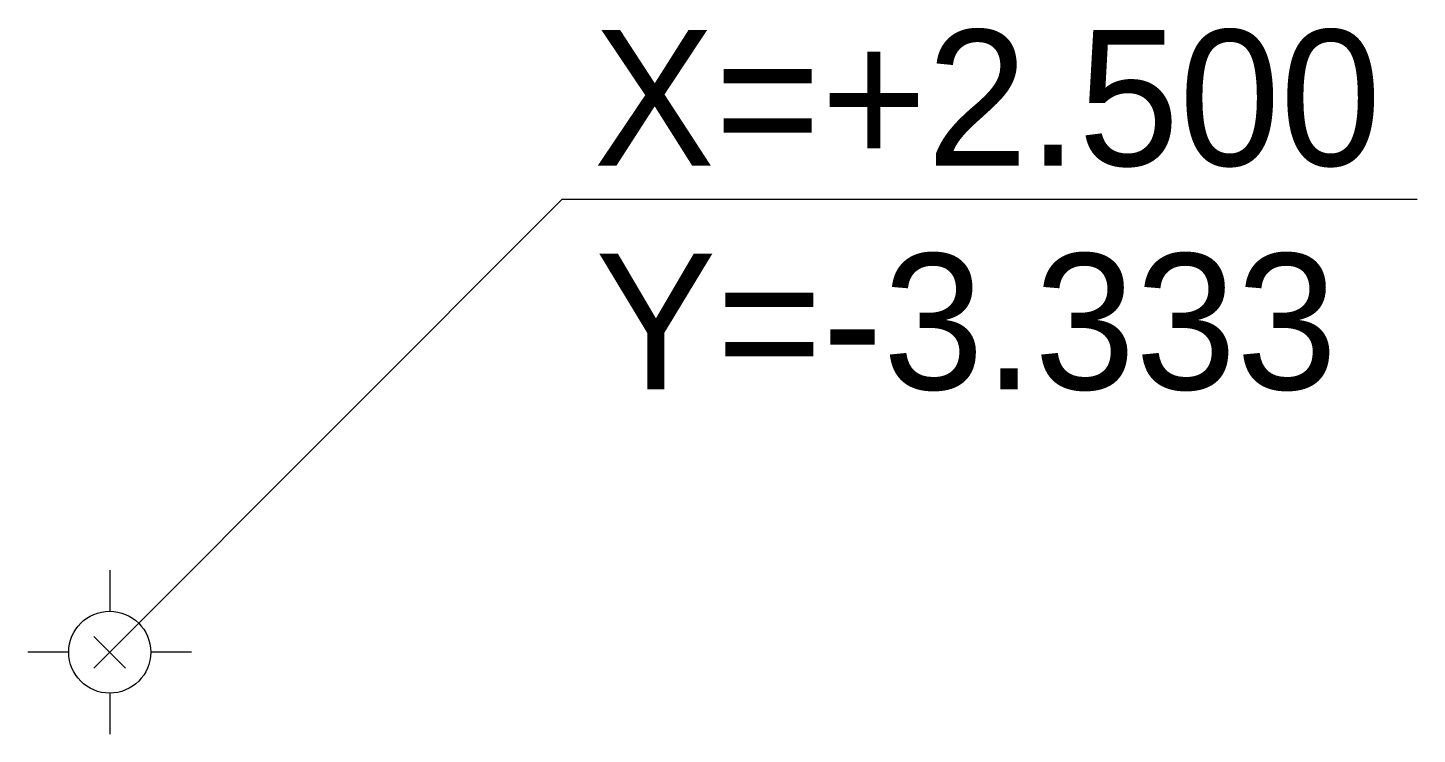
# Model space of a CAD drawing. Header units: millimetres. Extents: x -1.8 to 28.9, y -1.8 to 13.8.
import ezdxf

# ---------------------------------------------------------------- set-up
doc = ezdxf.new("R2010")
doc.units = ezdxf.units.MM

msp = doc.modelspace()

# ---------------------------------------------------------------- linework, layer by layer
at = {"transparency": 33554687}
for p, q in [((0, 0), (10, 10)), ((10, 10), (28.888, 10)), ((0, 1.81), (0, 0.905)), ((0.349, 0.349), (-0.349, -0.349)), ((-0.349, 0.349), (0.349, -0.349)), ((-0.905, 0), (-1.81, 0)), ((1.81, 0), (0.905, 0)), ((0, -0.905), (0, -1.81))]:
    msp.add_line(p, q, dxfattribs=at)
msp.add_circle((0, 0), 0.905, dxfattribs=at)

# ---------------------------------------------------------------- texts
at = {"color": 2, "transparency": 33554687}
for tag, p, s in [('X=+2.500', (10.691, 10.739), 'X= +2.500'), ('Y=-3.333', (10.728, 5.8), 'Y=-3.333')]:
    msp.add_attdef(tag, p, s, height=3, dxfattribs=at)

doc.saveas('drawing.dxf')
